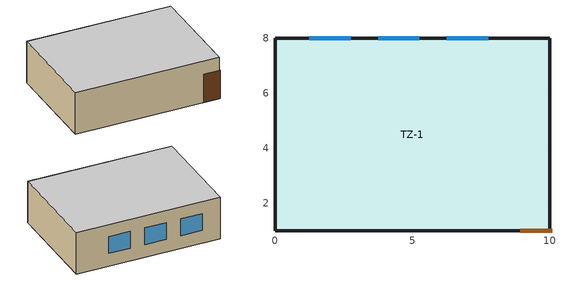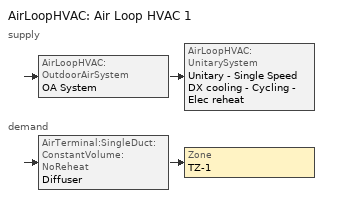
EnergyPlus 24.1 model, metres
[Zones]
TZ-1
 floor ground (ExtSlabCarpet 4in ClimateZone 1-8): 0,1 0,8 10,8 10,1 z0
 wall outside (ASHRAE 189.1-2009 ExtWall Mass ClimateZone 1): 0,8 0,1 10,1 10,8 0,8 z0:3
 window (ASHRAE 189.1-2009 ExtWindow ClimateZone 1): 7.75,8 6.25,8 / 5.25,8 3.75,8 / 2.75,8 1.25,8 z0.91:2.13
 door (Exterior Door): 8.93,1 10.07,1 z0:2.03
 ceiling adiabatic (Interior Ceiling): 10,1 10,8 0,8 0,1 z3
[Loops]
AirLoopHVAC 'Air Loop HVAC 1'
 supply: AirLoopHVAC:OutdoorAirSystem 'OA System' > AirLoopHVAC:UnitarySystem 'Unitary - Single Speed DX cooling - Cycling - Elec reheat'
 demand: AirTerminal:SingleDuct:ConstantVolume:NoReheat 'Diffuser' > Zone 'TZ-1'
[Building]
Building 1: North Axis {deg}=-0
[Site:Location]
SAO_PAULO/CONGONHAS: Latitude {deg}=-23.62; Longitude {deg}=-46.65; Time Zone {hr}=-3; Elevation {m}=803
[SizingPeriod:DesignDay] Day of Month=21; Dry-Bulb Temperature Range Modifier Type=DefaultMultipliers; Barometric Pressure {Pa}=92043; Rain Indicator=No; Snow Indicator=No; Daylight Saving Time Indicator=No; Begin Environment Reset Mode=FullResetAtBeginEnvironment
Name | Month | Day Type | Maximum Dry-Bulb Temperature {C} | Daily Dry-Bulb Temperature Range {deltaC} | Humidity Condition Type | Wetbulb or DewPoint at Maximum Dry-Bulb {C} | Wind Speed {m/s} | Wind Direction {deg} | Solar Model Indicator | ASHRAE Clear Sky Optical Depth for Beam Irradiance (taub) | ASHRAE Clear Sky Optical Depth for Diffuse Irradiance (taud) | Enthalpy at Maximum Dry-Bulb {J/kg} | Sky Clearness
SAO_PAULO/CONGONHAS Ann Clg .4% Condns DB=>MWB | 2 | SummerDesignDay | 32.1 | 8.2 | Wetbulb | 20.4 | 3.1 | 330 | ASHRAETau | 0.398 | 2.341
SAO_PAULO/CONGONHAS Ann Clg .4% Condns DP=>MDB | 2 | SummerDesignDay | 25.5 | 8.2 | Dewpoint | 22.1 | 3.1 | 330 | ASHRAETau | 0.398 | 2.341
SAO_PAULO/CONGONHAS Ann Clg .4% Condns Enth=>MDB | 2 | SummerDesignDay | 27.9 | 8.2 | Enthalpy |  | 3.1 | 330 | ASHRAETau | 0.398 | 2.341 | 73700
SAO_PAULO/CONGONHAS Ann Clg .4% Condns WB=>MDB | 2 | SummerDesignDay | 27.7 | 8.2 | Wetbulb | 23.3 | 3.1 | 330 | ASHRAETau | 0.398 | 2.341
SAO_PAULO/CONGONHAS Ann Htg 99.6% Condns DB | 7 | WinterDesignDay | 8.9 | 0 | Wetbulb | 8.9 | 2.4 | 160 | ASHRAEClearSky |  |  |  | 0
SAO_PAULO/CONGONHAS Ann Htg Wind 99.6% Condns WS=>MCDB | 7 | WinterDesignDay | 19.8 | 0 | Wetbulb | 19.8 | 8 | 160 | ASHRAEClearSky |  |  |  | 0
SAO_PAULO/CONGONHAS Ann Hum_n 99.6% Condns DP=>MCDB | 7 | WinterDesignDay | 18.5 | 0 | Dewpoint | 3.9 | 2.4 | 160 | ASHRAEClearSky |  |  |  | 0
[Material] Thermal Absorptance=0.9
Name | Roughness | Thickness {m} | Conductivity {W/m-K} | Density {kg/m3} | Specific Heat {J/kg-K} | Solar Absorptance | Visible Absorptance
1/2IN Gypsum | Smooth | 0.0127 | 0.16 | 784.9 | 830 | 0.4 | 0.4
1IN Stucco | Smooth | 0.0253 | 0.6918 | 1858 | 837 | 0.92 | 0.92
8IN Concrete HW | MediumRough | 0.2033 | 1.7296 | 2243 | 837 | 0.65 | 0.65
F08 Metal surface | Smooth | 0.0008 | 45.28 | 7824 | 500 | 0.7 | 0.7
F16 Acoustic tile | MediumSmooth | 0.0191 | 0.06 | 368 | 590 | 0.3 | 0.3
I01 25mm insulation board | MediumRough | 0.0254 | 0.03 | 43 | 1210 | 0.6 | 0.6
M11 100mm lightweight concrete | MediumRough | 0.1016 | 0.53 | 1280 | 840 | 0.5 | 0.5
MAT-CC05 4 HW CONCRETE | Rough | 0.1016 | 1.311 | 2240 | 836.8 | 0.85 | 0.85
Wall Insulation [31] | MediumRough | 0.0337 | 0.0432 | 91 | 837 | 0.5 | 0.5
[Material:AirGap]
F05 Ceiling air space resistance: Thermal Resistance {m2-K/W}=0.18
[Material:NoMass]
CP02 CARPET PAD: Roughness=Smooth; Thermal Resistance {m2-K/W}=0.1; Thermal Absorptance=0.9; Solar Absorptance=0.8; Visible Absorptance=0.8
[WindowMaterial:Glazing]
Theoretical Glass [167]: Optical Data Type=SpectralAverage; Thickness {m}=0.003; Solar Transmittance at Normal Incidence=0.2374; Front Side Solar Reflectance at Normal Incidence=0.7126; Back Side Solar Reflectance at Normal Incidence=0; Visible Transmittance at Normal Incidence=0.2512; Front Side Visible Reflectance at Normal Incidence=0.6988; Back Side Visible Reflectance at Normal Incidence=0; Infrared Transmittance at Normal Incidence=0; Front Side Infrared Hemispherical Emissivity=0.985; Back Side Infrared Hemispherical Emissivity=0.985; Conductivity {W/m-K}=2.1073; Dirt Correction Factor for Solar and Visible Transmittance=1; Solar Diffusing=No
[Construction]
ASHRAE 189.1-2009 ExtWall Mass ClimateZone 1: 1IN Stucco, 8IN Concrete HW, Wall Insulation [31], 1/2IN Gypsum
ASHRAE 189.1-2009 ExtWindow ClimateZone 1: Theoretical Glass [167]
Exterior Door: F08 Metal surface, I01 25mm insulation board
ExtSlabCarpet 4in ClimateZone 1-8: MAT-CC05 4 HW CONCRETE, CP02 CARPET PAD
Interior Ceiling: M11 100mm lightweight concrete, F05 Ceiling air space resistance, F16 Acoustic tile
[Zone]
TZ-1: Multiplier=1; Part of Total Floor Area=Yes
[Space]
Classroom: Zone=TZ-1
[ZoneControl:Thermostat]
TZ-1 Thermostat: Zone or ZoneList=TZ-1; Control Type Schedule=TZ-1 Thermostat Schedule; Control 1=Thermostat Setpoint Dual Setpoint 1; Temperature Difference Between Cutout And Setpoint {deltaC}=0
[ThermostatSetpoint:SingleCooling]
Thermostat Setpoint Dual Setpoint 1: Setpoint Temperature Schedule=COL HVAC
[AirTerminal:SingleDuct:ConstantVolume:NoReheat]
Diffuser: Availability Schedule=Always On Discrete hvac_library; Maximum Air Flow Rate {m3/s}=AutoSize
[Zone equipment]
TZ-1: Diffuser
[Sizing:Zone]
TZ-1: Zone Cooling Design Supply Air Temperature Input Method=SupplyAirTemperature; Zone Cooling Design Supply Air Temperature {C}=14; Zone Cooling Design Supply Air Temperature Difference {deltaC}=11.11; Zone Heating Design Supply Air Temperature Input Method=SupplyAirTemperature; Zone Heating Design Supply Air Temperature {C}=40; Zone Heating Design Supply Air Temperature Difference {deltaC}=11.11; Zone Cooling Design Supply Air Humidity Ratio {kgWater/kgDryAir}=0.0085; Zone Heating Design Supply Air Humidity Ratio {kgWater/kgDryAir}=0.008; Design Specification Outdoor Air Object=TZ-1 Zero air DSOA; Cooling Design Air Flow Method=DesignDay; Cooling Design Air Flow Rate {m3/s}=0; Cooling Minimum Air Flow per Zone Floor Area {m3/s-m2}=0.000762; Cooling Minimum Air Flow {m3/s}=0; Cooling Minimum Air Flow Fraction=0; Heating Design Air Flow Method=DesignDay; Heating Design Air Flow Rate {m3/s}=0; Heating Maximum Air Flow per Zone Floor Area {m3/s-m2}=0.002032; Heating Maximum Air Flow {m3/s}=0.141576; Heating Maximum Air Flow Fraction=0.3; Account for Dedicated Outdoor Air System=No; Zone Load Sizing Method=Sensible Load Only No Latent Load; Zone Latent Cooling Design Supply Air Humidity Ratio Input Method=HumidityRatioDifference; Zone Cooling Design Supply Air Humidity Ratio Difference {kgWater/kgDryAir}=0.005; Zone Latent Heating Design Supply Air Humidity Ratio Input Method=HumidityRatioDifference; Zone Humidification Design Supply Air Humidity Ratio Difference {kgWater/kgDryAir}=0.005
[Controller:MechanicalVentilation]
Controller Mechanical Ventilation 1: Availability Schedule=Always On Discrete hvac_library; Demand Controlled Ventilation=No; System Outdoor Air Method=ZoneSum; Zone or ZoneList Name 1=TZ-1
[DesignSpecification:OutdoorAir]
TZ-1 Zero air DSOA: Outdoor Air Method=Sum; Outdoor Air Flow per Person {m3/s-person}=0; Outdoor Air Flow per Zone Floor Area {m3/s-m2}=0; Outdoor Air Flow per Zone {m3/s}=0; Outdoor Air Flow Air Changes per Hour {1/hr}=0
[AirLoopHVAC]
Air Loop HVAC 1: Design Supply Air Flow Rate {m3/s}=AutoSize; Design Return Air Flow Fraction of Supply Air Flow=1
[Sizing:System]
Air Loop HVAC 1: Type of Load to Size On=Sensible; Design Outdoor Air Flow Rate {m3/s}=Autosize; Central Heating Maximum System Air Flow Ratio=0.3; Preheat Design Temperature {C}=7; Preheat Design Humidity Ratio {kgWater/kgDryAir}=0.008; Precool Design Temperature {C}=12.8; Precool Design Humidity Ratio {kgWater/kgDryAir}=0.008; Central Cooling Design Supply Air Temperature {C}=12.8; Central Heating Design Supply Air Temperature {C}=16.7; Type of Zone Sum to Use=NonCoincident; 100% Outdoor Air in Cooling=Yes; 100% Outdoor Air in Heating=Yes; Central Cooling Design Supply Air Humidity Ratio {kgWater/kgDryAir}=0.0085; Central Heating Design Supply Air Humidity Ratio {kgWater/kgDryAir}=0.008; Cooling Supply Air Flow Rate Method=DesignDay; Cooling Supply Air Flow Rate {m3/s}=0; Cooling Supply Air Flow Rate Per Floor Area {m3/s-m2}=0.00996765; Cooling Fraction of Autosized Cooling Supply Air Flow Rate=1; Cooling Supply Air Flow Rate Per Unit Cooling Capacity {m3/s-W}=3.94755e-05; Heating Supply Air Flow Rate Method=DesignDay; Heating Supply Air Flow Rate {m3/s}=0; Heating Supply Air Flow Rate Per Floor Area {m3/s-m2}=0.00996765; Heating Fraction of Autosized Heating Supply Air Flow Rate=1; Heating Fraction of Autosized Cooling Supply Air Flow Rate=1; Heating Supply Air Flow Rate Per Unit Heating Capacity {m3/s-W}=3.15882e-05; System Outdoor Air Method=ZoneSum; Zone Maximum Outdoor Air Fraction=1; Cooling Design Capacity Method=CoolingDesignCapacity; Cooling Design Capacity {W}=Autosize; Cooling Design Capacity Per Floor Area {W/m2}=234.7; Fraction of Autosized Cooling Design Capacity=1; Heating Design Capacity Method=HeatingDesignCapacity; Heating Design Capacity {W}=Autosize; Heating Design Capacity Per Floor Area {W/m2}=157; Fraction of Autosized Heating Design Capacity=1; Central Cooling Capacity Control Method=OnOff; Occupant Diversity=Autosize
[AvailabilityManager:Scheduled] Schedule=Always On Discrete
Air Loop HVAC 1 Availability Manager; OA System Availability Manager
[Controller:OutdoorAir]
Outdoor Air Controller: Minimum Outdoor Air Flow Rate {m3/s}=Autosize; Maximum Outdoor Air Flow Rate {m3/s}=Autosize; Economizer Control Type=NoEconomizer; Economizer Control Action Type=ModulateFlow; Economizer Maximum Limit Dry-Bulb Temperature {C}=28; Economizer Maximum Limit Enthalpy {J/kg}=64000; Economizer Minimum Limit Dry-Bulb Temperature {C}=-100; Lockout Type=NoLockout; Minimum Limit Type=FixedMinimum; Mechanical Ventilation Controller=Controller Mechanical Ventilation 1; High Humidity Control=No; Control High Indoor Humidity Based on Outdoor Humidity Ratio=Yes; Heat Recovery Bypass Control Type=BypassWhenOAFlowGreaterThanMinimum; Economizer Operation Staging=InterlockedWithMechanicalCooling
[SetpointManager:MixedAir]
Node 9 OS Default SPM: Control Variable=Temperature
[AirLoopHVAC:UnitarySystem]
Unitary - Single Speed DX cooling - Cycling - Elec reheat: Control Type=Load; Controlling Zone or Thermostat Location=TZ-1; Dehumidification Control Type=None; Supply Fan=Fan On Off 8; Fan Placement=BlowThrough; DX Heating Coil Sizing Ratio=1; Cooling Coil=1 Spd DX Clg Coil 7; Use DOAS DX Cooling Coil=No; Minimum Supply Air Temperature {C}=2; Latent Load Control=SensibleOnlyLoadControl; Supplemental Heating Coil=Elec Htg Coil 15; Cooling Supply Air Flow Rate Method=SupplyAirFlowRate; Cooling Supply Air Flow Rate {m3/s}=Autosize; Heating Supply Air Flow Rate Method=None; No Load Supply Air Flow Rate Method=None; No Load Supply Air Flow Rate Control Set To Low Speed=Yes; Maximum Supply Air Temperature {C}=80; Maximum Outdoor Dry-Bulb Temperature for Supplemental Heater Operation {C}=21; Ancillary On-Cycle Electric Power {W}=0; Ancillary Off-Cycle Electric Power {W}=0
[Fan:OnOff]
Fan On Off 8: Availability Schedule=Always On Discrete hvac_library; Fan Total Efficiency=0.6; Pressure Rise {Pa}=300; Maximum Flow Rate {m3/s}=Autosize; Motor Efficiency=0.8; Motor In Airstream Fraction=1; Fan Power Ratio Function of Speed Ratio Curve=Fan On Off Power Curve 3; Fan Efficiency Ratio Function of Speed Ratio Curve=Fan On Off Efficiency Curve 5
[Coil:Cooling:DX:SingleSpeed]
1 Spd DX Clg Coil 7: Availability Schedule=Always On Discrete hvac_library; Gross Rated Total Cooling Capacity {W}=Autosize; Gross Rated Sensible Heat Ratio=Autosize; Gross Rated Cooling COP {W/W}=3; Rated Air Flow Rate {m3/s}=Autosize; Rated Evaporator Fan Power Per Volume Flow Rate 2017 {W/(m3/s)}=773.3; Rated Evaporator Fan Power Per Volume Flow Rate 2023 {W/(m3/s)}=934.4; Total Cooling Capacity Function of Temperature Curve=Curve Biquadratic 19; Total Cooling Capacity Function of Flow Fraction Curve=Curve Quadratic 9; Energy Input Ratio Function of Temperature Curve=Curve Biquadratic 11; Energy Input Ratio Function of Flow Fraction Curve=Curve Quadratic 8; Part Load Fraction Correlation Curve=Curve Quadratic 18; Minimum Outdoor Dry-Bulb Temperature for Compressor Operation {C}=-25; Nominal Time for Condensate Removal to Begin {s}=0; Ratio of Initial Moisture Evaporation Rate and Steady State Latent Capacity=0; Maximum Cycling Rate {cycles/hr}=0; Latent Capacity Time Constant {s}=0; Condenser Type=AirCooled; Evaporative Condenser Effectiveness=0; Evaporative Condenser Air Flow Rate {m3/s}=Autosize; Evaporative Condenser Pump Rated Power Consumption {W}=Autosize; Crankcase Heater Capacity {W}=0; Maximum Outdoor Dry-Bulb Temperature for Crankcase Heater Operation {C}=0; Basin Heater Capacity {W/K}=0; Basin Heater Setpoint Temperature {C}=10
[Coil:Heating:Electric]
Elec Htg Coil 15: Availability Schedule=Always On Discrete hvac_library; Efficiency=1; Nominal Capacity {W}=Autosize
[SetpointManager:SingleZone:Cooling]
Setpoint Manager Single Zone Cooling: Control Variable=Temperature; Minimum Supply Air Temperature {C}=-99; Maximum Supply Air Temperature {C}=99; Control Zone=TZ-1
[Schedule:Compact]
TZ-1 Thermostat Schedule: Through: 12/31, For: AllDays, Until: 24:00, 2
[Schedule:Day:Interval]
Schedule Day 35; Schedule Day 1: No, 24:00, 23.5
Schedule Day 31; Schedule Day 27: No, 24:00, 24
Schedule Day 37: No, 08:00, 23.5, 13:00, 20.2682, 24:00, 23.5
Schedule Day 33; Schedule Day 29: No, 24:00, 18
[Schedule:Week:Daily]
COL HVAC Week Rule - Jan1-Jan28: Schedule Day 35, Schedule Day 31, Schedule Day 31, Schedule Day 31, Schedule Day 31, Schedule Day 31, Schedule Day 37, Schedule Day 1, Schedule Day 27, Schedule Day 29, Schedule Day 1, Schedule Day 1
COL HVAC Week Rule - Jan29-Feb4: Schedule Day 35, Schedule Day 31, Schedule Day 31, Schedule Day 1, Schedule Day 1, Schedule Day 1, Schedule Day 37, Schedule Day 1, Schedule Day 27, Schedule Day 29, Schedule Day 1, Schedule Day 1
COL HVAC Week Rule - Feb5-Jul8; COL HVAC Week Rule - Jul30-Dec31: Schedule Day 35, Schedule Day 1, Schedule Day 1, Schedule Day 1, Schedule Day 1, Schedule Day 1, Schedule Day 37, Schedule Day 1, Schedule Day 27, Schedule Day 29, Schedule Day 1, Schedule Day 1
COL HVAC Week Rule - Jul9-Jul15: Schedule Day 35, Schedule Day 1, Schedule Day 1, Schedule Day 33, Schedule Day 33, Schedule Day 33, Schedule Day 37, Schedule Day 1, Schedule Day 27, Schedule Day 29, Schedule Day 1, Schedule Day 1
COL HVAC Week Rule - Jul16-Jul22: Schedule Day 35, Schedule Day 33, Schedule Day 33, Schedule Day 33, Schedule Day 33, Schedule Day 33, Schedule Day 37, Schedule Day 1, Schedule Day 27, Schedule Day 29, Schedule Day 1, Schedule Day 1
COL HVAC Week Rule - Jul23-Jul29: Schedule Day 35, Schedule Day 33, Schedule Day 33, Schedule Day 33, Schedule Day 1, Schedule Day 1, Schedule Day 37, Schedule Day 1, Schedule Day 27, Schedule Day 29, Schedule Day 1, Schedule Day 1
[Schedule:Year]
COL HVAC: COL HVAC Week Rule - Jan1-Jan28, 1, 1, 1, 28, COL HVAC Week Rule - Jan29-Feb4, 1, 29, 2, 4, COL HVAC Week Rule - Feb5-Jul8, 2, 5, 7, 8, COL HVAC Week Rule - Jul9-Jul15, 7, 9, 7, 15, COL HVAC Week Rule - Jul16-Jul22, 7, 16, 7, 22, COL HVAC Week Rule - Jul23-Jul29, 7, 23, 7, 29, COL HVAC Week Rule - Jul30-Dec31, 7, 30, 12, 31
[Schedule:Constant] Hourly Value=1
Always On Discrete hvac_library; Always On Discrete
[Curve:Exponent]
Fan On Off Power Curve 3: Coefficient1 Constant=1; Coefficient2 Constant=0; Coefficient3 Constant=0; Minimum Value of x {BasedOnField A2}=0; Maximum Value of x {BasedOnField A2}=1
[Curve:Cubic]
Fan On Off Efficiency Curve 5: Coefficient1 Constant=1; Coefficient2 x=0; Coefficient3 x**2=0; Coefficient4 x**3=0; Minimum Value of x {BasedOnField A2}=0; Maximum Value of x {BasedOnField A2}=1
[Curve:Biquadratic] Minimum Value of x {BasedOnField A2}=17; Maximum Value of x {BasedOnField A2}=22; Minimum Value of y {BasedOnField A3}=13; Maximum Value of y {BasedOnField A3}=46
Name | Coefficient1 Constant | Coefficient2 x | Coefficient3 x**2 | Coefficient4 y | Coefficient5 y**2 | Coefficient6 x*y
Curve Biquadratic 19 | 0.766956 | 0.0107756 | -4.14703e-05 | 0.00134961 | -0.000261144 | 0.000457488
Curve Biquadratic 11 | 0.297145 | 0.0430933 | -0.000748766 | 0.00597727 | 0.000482112 | -0.000956448
[Curve:Quadratic]
Name | Coefficient1 Constant | Coefficient2 x | Coefficient3 x**2 | Minimum Value of x {BasedOnField A2} | Maximum Value of x {BasedOnField A2}
Curve Quadratic 9 | 0.8 | 0.2 | 0 | 0.5 | 1.5
Curve Quadratic 8 | 1.156 | -0.1816 | 0.0256 | 0.5 | 1.5
Curve Quadratic 18 | 0.75 | 0.25 | 0 | 0 | 1
